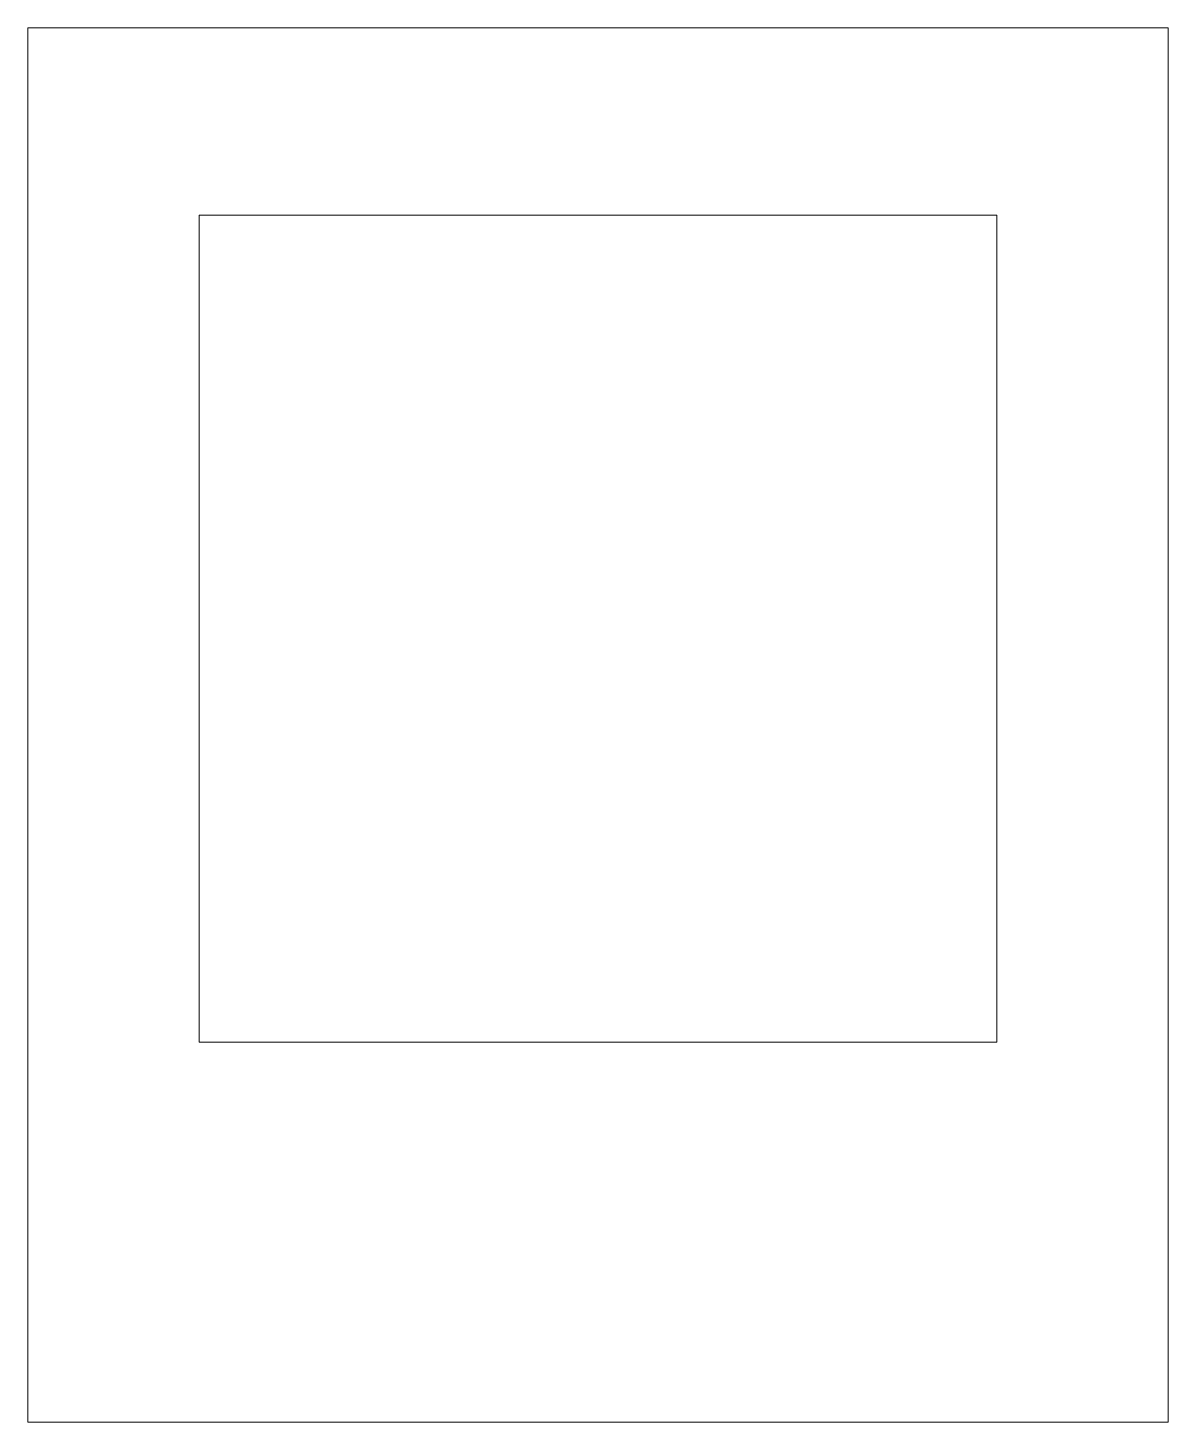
# Model space of a CAD drawing. Header units: inches. Extents: x 0 to 26.6, y 0 to 32.6.
import ezdxf

# ---------------------------------------------------------------- set-up
doc = ezdxf.new("R2010")
doc.units = ezdxf.units.IN
doc.header["$MEASUREMENT"] = 0

msp = doc.modelspace()

# ---------------------------------------------------------------- linework, layer by layer
at = {"color": 7, "linetype": 'Continuous', "lineweight": 15}
for p, q in [((26.625, 32.562), (0, 32.562)), ((0, 32.562), (0, 0)), ((26.625, 0), (26.625, 32.562)), ((22.625, 28.187), (4, 28.187)), ((4, 28.187), (4, 8.875)), ((22.625, 8.875), (22.625, 28.187)), ((4, 8.875), (22.625, 8.875)), ((0, 0), (26.625, 0))]:
    msp.add_line(p, q, dxfattribs=at)

doc.saveas('drawing.dxf')
